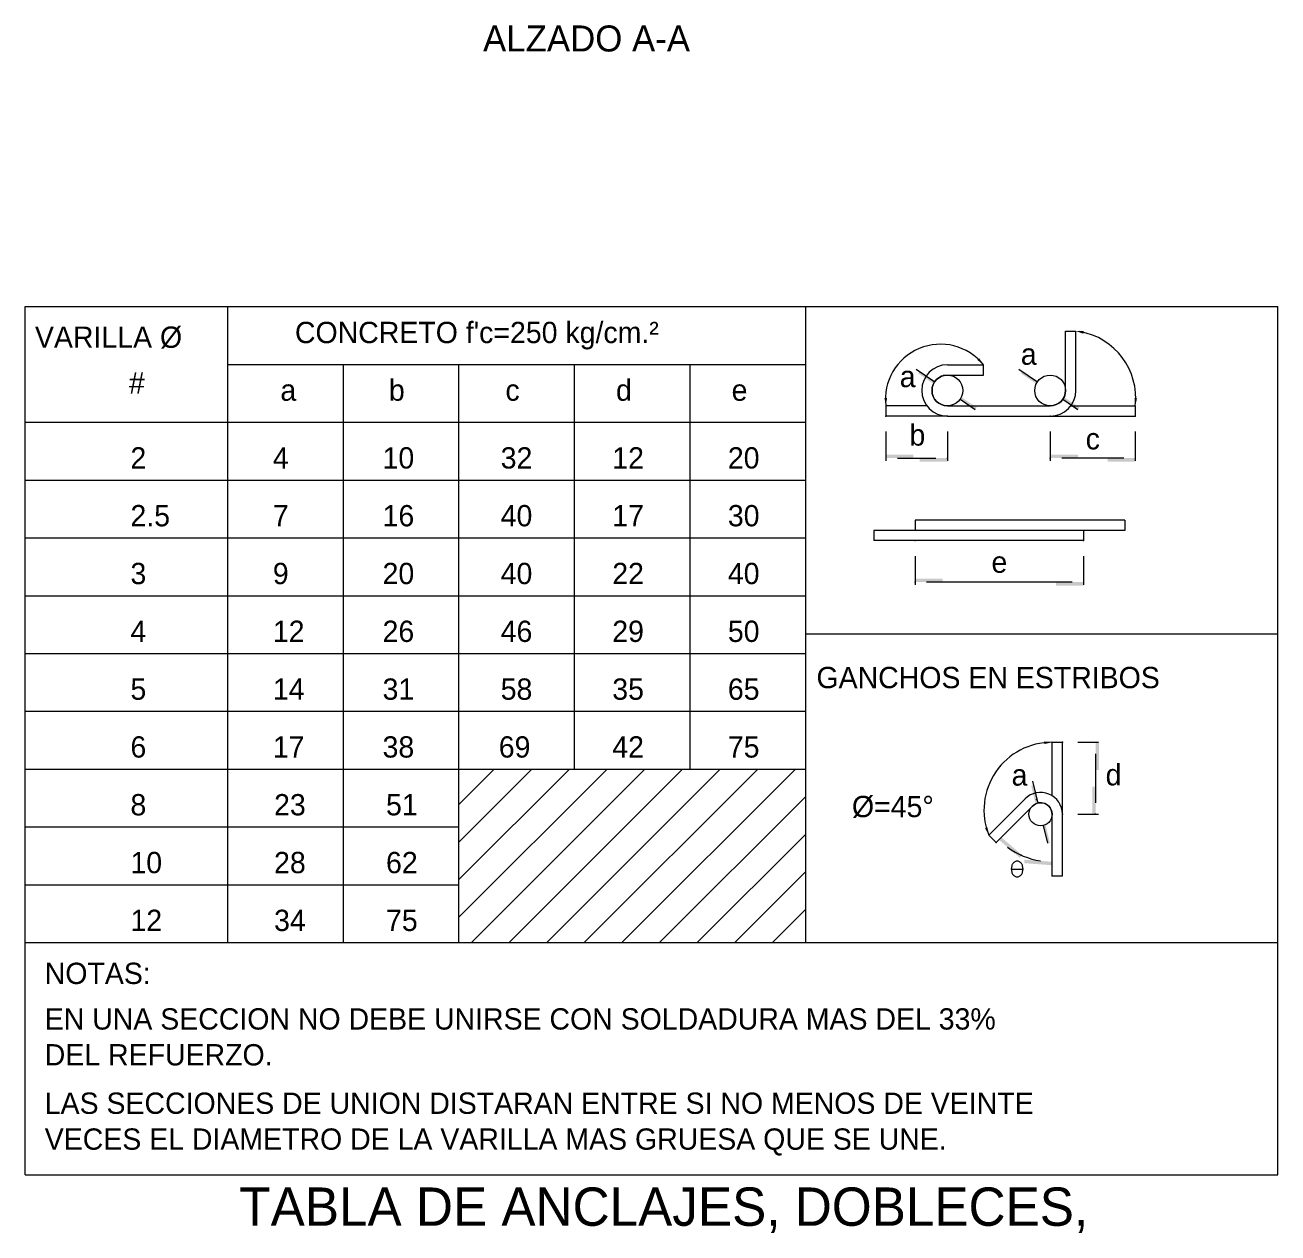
# Model space of a CAD drawing. Header units: centimetres. Extents: x 899 to 420531, y -3171 to 1299.
# Drawn here: x 15841 to 16418, y -2180 to -1623 of the extents above; entities that cross this region are included whole.
import ezdxf
from ezdxf.enums import TextEntityAlignment as Align

# ---------------------------------------------------------------- set-up
doc = ezdxf.new("R2010")
doc.units = ezdxf.units.CM
doc.header["$LTSCALE"] = 10
doc.header["$MEASUREMENT"] = 0
doc.layers.get('0').update_dxf_attribs({"linetype": 'CONTINUOUS'})
for name, color, linetype in [('IND', 7, 'CONTINUOUS'), ('TEXTOS', 7, 'CONTINUOUS'), ('TIT', 5, 'CONTINUOUS')]:
    doc.layers.add(name, color=color, linetype=linetype)
doc.styles.get("Standard").update_dxf_attribs({"font": ''})
doc.styles.get('Standard').set_extended_font_data('Zurich Ex BT')

msp = doc.modelspace()

# ---------------------------------------------------------------- linework, layer by layer
for points in [[(16252.8, -1782.853), (16252.202, -1783.735), (16259.84, -1787.634), (16259.241, -1788.515)], [(16300.158, -1782.853), (16299.559, -1783.735), (16307.197, -1787.634), (16306.599, -1788.515)], [(16278.633, -1800.396), (16279.231, -1799.514), (16271.593, -1795.615), (16272.192, -1794.734)], [(16325.99, -1800.396), (16326.589, -1799.514), (16318.951, -1795.615), (16319.549, -1794.734)], [(16250.066, -1822.791), (16250.066, -1821.193), (16237.302, -1822.791), (16237.302, -1821.193)], [(16252.953, -1822.791), (16252.953, -1824.39), (16265.717, -1822.791), (16265.717, -1824.39)], [(16325.838, -1822.791), (16325.838, -1821.193), (16313.074, -1822.791), (16313.074, -1821.193)], [(16339.512, -1822.791), (16339.512, -1824.39), (16352.276, -1822.791), (16352.276, -1824.39)], [(16263.568, -1879.917), (16263.568, -1878.319), (16250.804, -1879.917), (16250.804, -1878.319)], [(16315.711, -1879.917), (16315.711, -1881.516), (16328.474, -1879.917), (16328.474, -1881.516)], [(16334.031, -1966.528), (16335.629, -1966.528), (16334.031, -1953.764), (16335.629, -1953.764)], [(16305.365, -1973.469), (16304.33, -1973.721), (16307.376, -1981.738), (16306.341, -1981.989)], [(16334.031, -1974.151), (16332.432, -1974.151), (16334.031, -1986.914), (16332.432, -1986.914)], [(16311.906, -2000.359), (16312.941, -2000.107), (16309.895, -1992.091), (16310.93, -1991.839)], [(16299.066, -2006.947), (16300.106, -2005.734), (16289.375, -1998.64), (16290.416, -1997.426)], [(16301.237, -2007.847), (16301.114, -2009.44), (16313.963, -2008.825), (16313.841, -2010.418)]]:
    msp.add_solid(points)
at = {"layer": 'IND', "lineweight": 5}
for p, q in [((15840.603, -1753.012), (16418.047, -1753.012)), ((15840.603, -2153.012), (15840.603, -1753.012)), ((15934.041, -2046.038), (15934.041, -1753.012)), ((16200.427, -2046.038), (16200.427, -1753.012)), ((16418.047, -2153.012), (16418.047, -1753.012)), ((16320.178, -1791.625), (16320.178, -1764.262)), ((16320.178, -1764.262), (16324.914, -1764.262)), ((16324.914, -1791.625), (16324.914, -1764.262)), ((15934.041, -1779.651), (16200.427, -1779.651)), ((15987.318, -2046.038), (15987.318, -1779.651)), ((16040.595, -2046.038), (16040.595, -1779.651)), ((16093.873, -1966.122), (16093.873, -1779.651)), ((16147.15, -1966.122), (16147.15, -1779.651)), ((16265.717, -1779.785), (16282.292, -1779.785)), ((16282.292, -1784.521), (16282.292, -1779.785)), ((16265.717, -1784.521), (16282.292, -1784.521)), ((16237.302, -1798.728), (16237.302, -1803.464)), ((16256.245, -1798.728), (16237.302, -1798.728)), ((16265.717, -1798.728), (16313.074, -1798.728)), ((16322.546, -1798.728), (16352.276, -1798.728)), ((16352.276, -1798.728), (16352.276, -1803.464)), ((15840.603, -1806.29), (16200.427, -1806.29)), ((16265.717, -1803.464), (16237.302, -1803.464)), ((16265.717, -1803.464), (16313.074, -1803.464)), ((16313.074, -1803.464), (16352.276, -1803.464)), ((15840.603, -1832.928), (16200.427, -1832.928)), ((16250.804, -1851.348), (16250.804, -1856.084)), ((16347.417, -1851.348), (16250.804, -1851.348)), ((16347.417, -1851.348), (16347.417, -1856.084)), ((16231.861, -1856.084), (16231.861, -1860.82)), ((16347.417, -1856.084), (16231.861, -1856.084)), ((16328.474, -1856.084), (16328.474, -1860.82)), ((15840.603, -1859.567), (16200.427, -1859.567)), ((16328.474, -1860.82), (16231.861, -1860.82)), ((15840.603, -1886.206), (16200.427, -1886.206)), ((16200.427, -1903.846), (16418.047, -1903.846)), ((15840.603, -1912.844), (16200.427, -1912.844)), ((15840.603, -1939.483), (16200.427, -1939.483)), ((16313.963, -1953.764), (16318.699, -1953.764)), ((16313.963, -1953.764), (16318.699, -1953.764)), ((16313.963, -1978.377), (16313.963, -1953.764)), ((16318.699, -1986.914), (16318.699, -1953.764)), ((15840.603, -1966.122), (16200.427, -1966.122)), ((16040.595, -1982.354), (16056.827, -1966.122)), ((16040.595, -1999.703), (16074.177, -1966.122)), ((16040.595, -2017.053), (16091.527, -1966.122)), ((16040.595, -2034.402), (16108.876, -1966.122)), ((16046.31, -2046.038), (16126.226, -1966.122)), ((16063.659, -2046.038), (16143.575, -1966.122)), ((16081.009, -2046.038), (16160.925, -1966.122)), ((16098.358, -2046.038), (16178.274, -1966.122)), ((16115.708, -2046.038), (16195.624, -1966.122)), ((16133.057, -2046.038), (16200.427, -1978.667)), ((16301.519, -1979.798), (16284.776, -1996.542)), ((16304.868, -1983.147), (16288.125, -1999.891)), ((16313.963, -2015.329), (16313.963, -1986.914)), ((16318.699, -2015.329), (16318.699, -1986.914)), ((15840.603, -1992.76), (16040.595, -1992.76)), ((16150.407, -2046.038), (16200.427, -1996.017)), ((16284.776, -1996.542), (16288.125, -1999.891)), ((16167.756, -2046.038), (16200.427, -2013.366)), ((16295.117, -2012.157), (16300.597, -2012.157)), ((15840.603, -2019.399), (16040.595, -2019.399)), ((16313.963, -2015.329), (16318.699, -2015.329)), ((16185.106, -2046.038), (16200.427, -2030.716)), ((15840.603, -2046.038), (16418.047, -2046.038)), ((15840.603, -2153.012), (16418.047, -2153.012))]:
    msp.add_line(p, q, dxfattribs=at)
at = {"layer": 'IND', "linetype": 'ByBlock', "lineweight": 5}
for p, q in [((16251.296, -1781.832), (16259.84, -1787.634)), ((16298.654, -1781.832), (16307.197, -1787.634)), ((16271.593, -1795.615), (16278.537, -1800.33)), ((16318.951, -1795.615), (16325.894, -1800.33)), ((16237.302, -1810.568), (16237.302, -1824.07)), ((16265.717, -1810.568), (16265.717, -1824.07)), ((16313.074, -1810.568), (16313.074, -1824.07)), ((16352.276, -1810.568), (16352.276, -1824.07)), ((16242.63, -1822.791), (16260.389, -1822.791)), ((16346.948, -1822.791), (16318.402, -1822.791)), ((16250.804, -1867.924), (16250.804, -1881.196)), ((16328.474, -1867.924), (16328.474, -1881.196)), ((16323.147, -1879.917), (16256.132, -1879.917)), ((16325.803, -1953.764), (16335.309, -1953.764)), ((16334.031, -1959.092), (16334.031, -1981.587)), ((16304.935, -1971.703), (16307.376, -1981.738)), ((16309.895, -1992.091), (16311.878, -2000.247)), ((16325.803, -1986.914), (16335.309, -1986.914))]:
    msp.add_line(p, q, dxfattribs=at)
at = {"layer": 'IND', "lineweight": 5}
for centre, radius in [((16265.717, -1791.625), 7.104), ((16313.074, -1791.625), 7.104), ((16308.635, -1986.914), 5.328)]:
    msp.add_circle(centre, radius, dxfattribs=at)
for centre, radius, start, end in [((16321.538, -1795.053), 30.957, 353.182115, 80.421157), ((16262.517, -1795.717), 25.394, 38.857602, 186.809707), ((16265.717, -1791.625), 11.839, 90, 270), ((16265.717, -1791.625), 7.104, 90, 270), ((16313.074, -1791.625), 7.104, 270, 0), ((16313.074, -1791.625), 11.839, 270, 0), ((16313.802, -1985), 31.236, 89.703546, 201.685309), ((16308.635, -1986.914), 10.063, 0, 135), ((16308.635, -1986.914), 5.328, 0, 135), ((16298.257, -2011.368), 2.932, 118.678227, 142.864826), ((16297.857, -2010.637), 2.098, 90, 118.678227), ((16297.857, -2010.637), 2.098, 61.321773, 90), ((16297.457, -2011.368), 2.932, 37.135174, 61.321773), ((16299.88, -2012.157), 4.763, 162.585071, 180), ((16299.88, -2012.157), 4.763, 180, 197.414929), ((16298.887, -2011.845), 3.723, 142.864826, 162.585071), ((16298.887, -2012.468), 3.723, 197.414929, 217.135174), ((16298.257, -2012.945), 2.932, 217.135174, 241.321773), ((16297.457, -2012.945), 2.932, 298.678227, 322.864826), ((16296.827, -2011.845), 3.723, 17.414929, 37.135174), ((16296.827, -2012.468), 3.723, 322.864826, 342.585071), ((16295.834, -2012.157), 4.763, 0, 17.414929), ((16295.834, -2012.157), 4.763, 342.585071, 360), ((16297.857, -2013.677), 2.098, 241.321773, 270), ((16297.857, -2013.677), 2.098, 270, 298.678227)]:
    msp.add_arc(centre, radius, start, end, dxfattribs=at)
at = {"layer": 'IND', "linetype": 'ByBlock', "lineweight": 5}
msp.add_arc((16313.963, -1974.052), 34.772, 233.787291, 261.212709, dxfattribs=at)
for p in [(16263.921, -1784.752), (16267.512, -1798.497), (16267.512, -1798.497), (16237.302, -1803.464), (16265.717, -1803.464), (16313.074, -1803.464), (16352.276, -1803.464), (16265.717, -1822.791), (16313.074, -1822.791), (16250.804, -1860.82), (16328.474, -1860.82), (16250.804, -1879.917), (16318.699, -1953.764), (16306.84, -1980.041), (16304.868, -1983.147), (16313.963, -1986.914), (16318.699, -1986.914), (16334.031, -1986.914), (16288.125, -1999.891), (16299.774, -2005.798), (16313.963, -2015.329)]:
    msp.add_point(p, dxfattribs=at)
at = {"layer": 'IND', "lineweight": 5}
for points in [[(16328.305, -1765.471), (16328.514, -1764.305), (16324.914, -1764.262)], [(16280.34, -1776.759), (16279.464, -1777.555), (16282.292, -1779.785)], [(16237.894, -1795.176), (16236.71, -1795.176), (16237.302, -1798.728)], [(16353.109, -1795.225), (16351.928, -1795.144), (16352.276, -1798.728)], [(16310.386, -1953.349), (16310.445, -1954.532), (16313.963, -1953.764)], [(16284.208, -1992.986), (16283.086, -1993.362), (16284.776, -1996.542)]]:
    msp.add_solid(points, dxfattribs=at)

# ---------------------------------------------------------------- texts
msp.add_text("CONCRETO f'c=250 kg/cm.²", height=9.81437).set_placement((15964.996, -1769.816))
at = {"layer": 'IND', "linetype": 'Continuous', "lineweight": 5}
for s, height, p in [('VARILLA %%C', 9.81437, (15845.164, -1771.98)), ('#', 9.814, (15888.495, -1793.097)), ('a', 9.814, (15958.279, -1796.381)), ('b', 9.814, (16008.3, -1796.381)), ('c', 9.814, (16062.018, -1796.381)), ('d', 9.814, (16112.964, -1796.381)), ('e', 9.814, (16166.241, -1796.381)), ('2', 9.814, (15889.174, -1827.601)), ('4', 9.814, (15954.81, -1827.601)), ('10', 9.8144, (16005.374, -1827.601)), ('32', 9.8144, (16059.813, -1827.601)), ('12', 9.8144, (16111.243, -1827.601)), ('20', 9.8144, (16164.52, -1827.601)), ('2.5', 9.8144, (15889.174, -1854.239)), ('7', 9.814, (15954.81, -1854.239)), ('16', 9.8144, (16005.374, -1854.239)), ('40', 9.8144, (16059.813, -1854.239)), ('17', 9.8144, (16111.243, -1854.239)), ('30', 9.8144, (16164.52, -1854.239)), ('3', 9.814, (15889.174, -1880.878)), ('9', 9.814, (15954.81, -1880.878)), ('20', 9.8144, (16005.374, -1880.878)), ('40', 9.8144, (16059.813, -1880.878)), ('22', 9.8144, (16111.243, -1880.878)), ('40', 9.8144, (16164.52, -1880.878)), ('4', 9.814, (15889.174, -1907.517)), ('12', 9.8144, (15954.81, -1907.517)), ('26', 9.8144, (16005.374, -1907.517)), ('46', 9.8144, (16059.813, -1907.517)), ('29', 9.8144, (16111.243, -1907.517)), ('50', 9.8144, (16164.52, -1907.517)), ('GANCHOS EN ESTRIBOS', 9.81437, (16205.359, -1928.826)), ('5', 9.814, (15889.174, -1934.155)), ('14', 9.8144, (15954.81, -1934.155)), ('31', 9.8144, (16005.374, -1934.155)), ('58', 9.8144, (16059.813, -1934.155)), ('35', 9.8144, (16111.243, -1934.155)), ('65', 9.8144, (16164.52, -1934.155)), ('6', 9.814, (15889.174, -1960.794)), ('17', 9.8144, (15954.81, -1960.794)), ('38', 9.8144, (16005.374, -1960.794)), ('69', 9.8144, (16058.934, -1960.794)), ('42', 9.8144, (16111.243, -1960.794)), ('75', 9.8144, (16164.52, -1960.794)), ('8', 9.814, (15889.174, -1987.433)), ('23', 9.8144, (15955.375, -1987.433)), ('51', 9.8144, (16006.965, -1987.433)), ('10', 9.8144, (15889.174, -2014.071)), ('28', 9.8144, (15955.375, -2014.071)), ('62', 9.8144, (16006.965, -2014.071)), ('12', 9.8144, (15889.174, -2040.71)), ('34', 9.8144, (15955.375, -2040.71)), ('75', 9.8144, (16006.965, -2040.71)), ('NOTAS:', 9.8144, (15849.68, -2065.133)), ('EN UNA SECCION NO DEBE UNIRSE CON SOLDADURA MAS DEL 33%', 9.81437, (15849.68, -2086.128)), ('DEL REFUERZO.', 9.81437, (15849.68, -2102.656)), ('LAS SECCIONES DE UNION DISTARAN ENTRE SI NO MENOS DE VEINTE', 9.81437, (15849.68, -2124.97)), ('VECES EL DIAMETRO DE LA VARILLA MAS GRUESA QUE SE UNE.', 9.81437, (15849.68, -2141.498))]:
    msp.add_text(s, height=height, dxfattribs=at).set_placement(p)
at = {"layer": 'IND', "linetype": 'ByBlock', "lineweight": 5}
for s, p in [('a', (16303.193, -1774.894)), ('a', (16247.377, -1785.195)), ('b', (16251.873, -1812.136)), ('c', (16332.709, -1813.894)), ('d', (16342.277, -1968.702)), ('a', (16298.936, -1968.802))]:
    msp.add_text(s, height=9.814, dxfattribs=at).set_placement(p, align=Align.MIDDLE_CENTER)
msp.add_text('e', height=9.814, dxfattribs=at).set_placement((16289.658, -1870.797), align=Align.MIDDLE)
at = {"layer": 'IND', "lineweight": 5}
msp.add_text('%%c=45%%d', height=9.8144, dxfattribs=at).set_placement((16221.712, -1988.255))
at = {"layer": 'TEXTOS', "lineweight": 5}
msp.add_text('ALZADO A-A', height=12, dxfattribs=at).set_placement((16051.684, -1635.434))
at = {"layer": 'TIT', "color": 0, "lineweight": 5}
msp.add_text('TABLA DE ANCLAJES, DOBLECES,', height=17.66587, dxfattribs=at).set_placement((16134.975, -2176.555), align=Align.CENTER)

doc.saveas('drawing.dxf')
